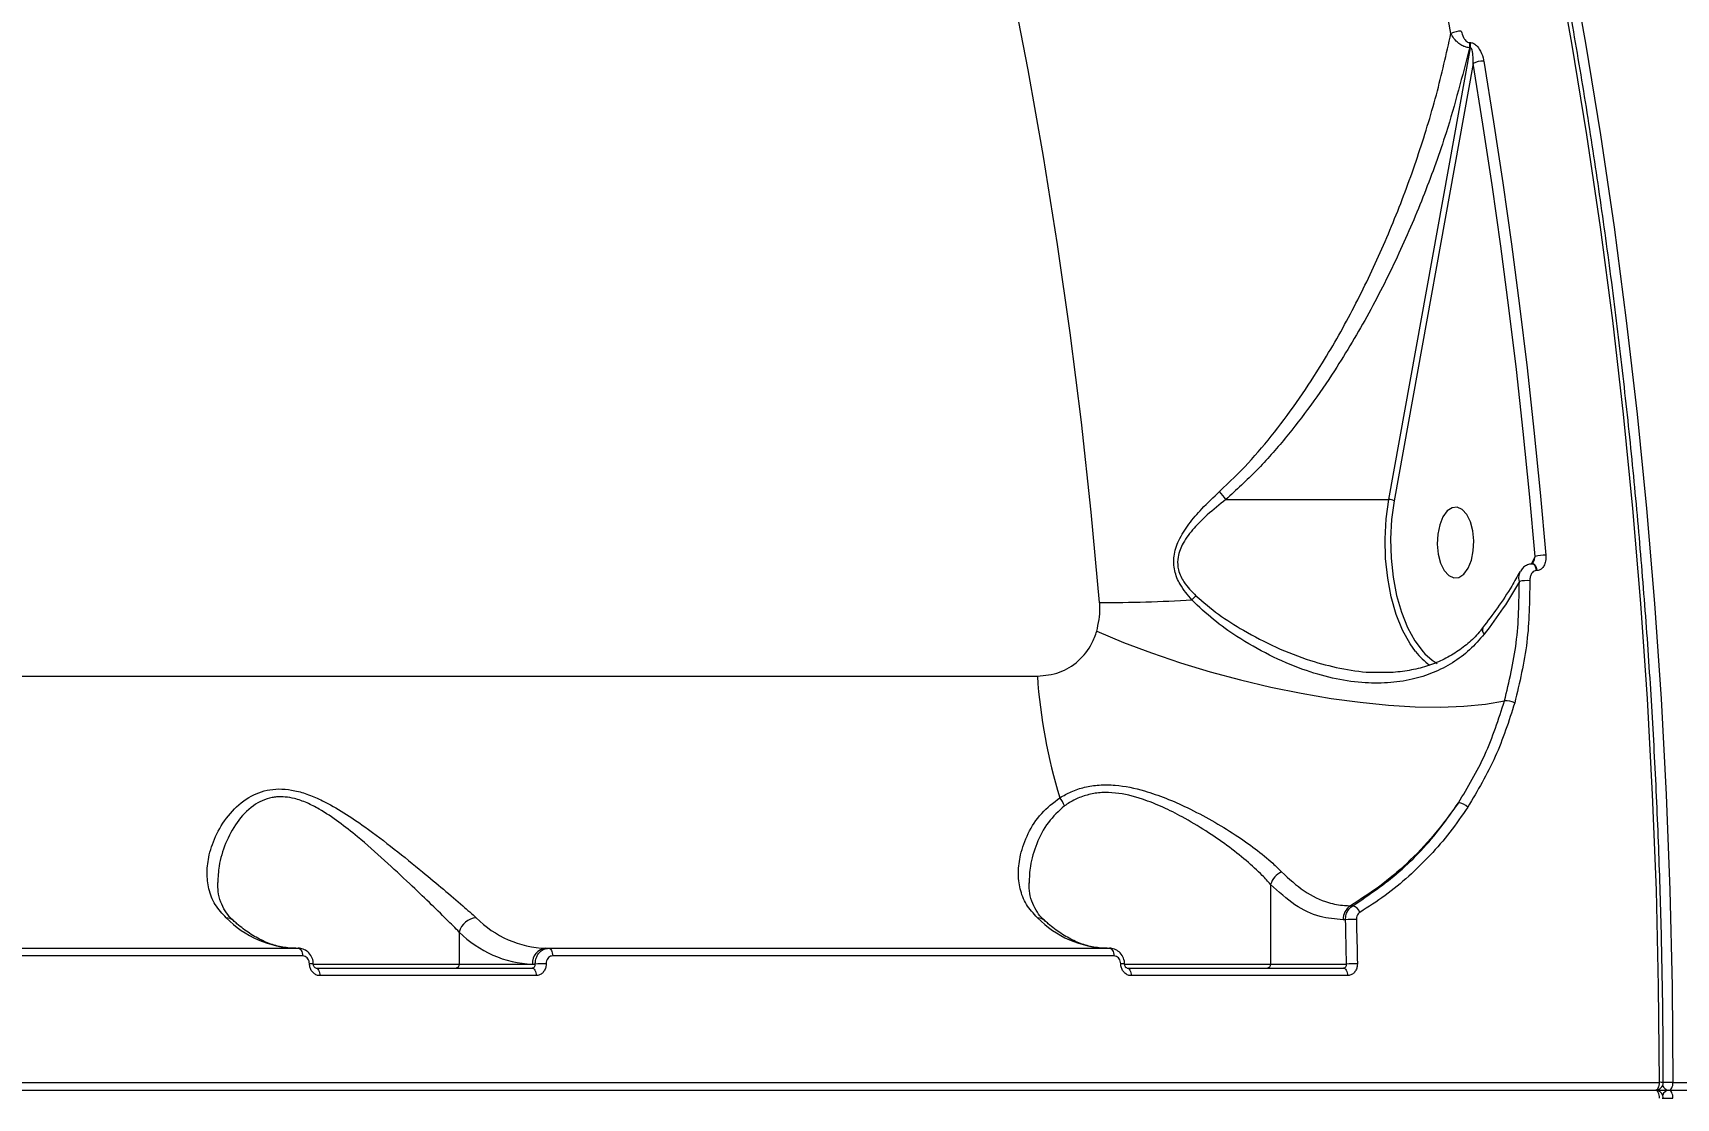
# Model space of a CAD drawing. Header units: millimetres. Extents: x -8327 to 9087, y -6583 to 5996.
# Drawn here: x 4920.2 to 5128.6, y 226.9 to 362 of the extents above; entities that cross this region are included whole.
import ezdxf

# ---------------------------------------------------------------- set-up
doc = ezdxf.new("R2010")
doc.units = ezdxf.units.MM
for name, color, linetype in [('DIKOM_ОБЪЕКТ', 7, 'Continuous'), ('DIKOM_РАЗМЕР_ЗОНА', 7, 'Continuous'), ('DIKOM_РАЗМЕР_ОБЪЕКТА', 7, 'Continuous')]:
    doc.layers.add(name, color=color, linetype=linetype)
doc.styles.add('style1', font='arial.ttf', dxfattribs={"width": 0.8})
doc.dimstyles.new('1-50', dxfattribs={"dimtxt": 300, "dimasz": 200, "dimexe": 100, "dimexo": 0, "dimgap": 100, "dimtad": 1, "dimtxsty": 'style1', "dimcen": 200, "dimclrd": 7, "dimclre": 7, "dimclrt": 7, "dimadec": 1, "dimazin": 2, "dimtfac": 1, "dimtmove": 0, "dimatfit": 2, "dimfxl": 0, "dimlwd": 25, "dimlwe": 18, "dimarcsym": 0})

# ---------------------------------------------------------------- blocks, each defined once
blk = doc.blocks.new('*D9')
at = {"layer": 'Defpoints', "color": 0, "transparency": 16777216}
for p in [(7087.37, 843.9), (-4957.59, 227.93), (7087.37, -4838.64)]:
    blk.add_point(p, dxfattribs=at)
at = {"layer": 'DIKOM_РАЗМЕР_ОБЪЕКТА', "color": 7, "lineweight": 18, "transparency": 16777216}
for p, q in [((7087.37, 843.9), (7087.37, -4938.64)), ((-4957.59, 227.93), (-4957.59, -4938.64))]:
    blk.add_line(p, q, dxfattribs=at)
at = {"layer": 'DIKOM_РАЗМЕР_ОБЪЕКТА', "color": 7, "lineweight": 25, "transparency": 16777216}
blk.add_line((-4757.59, -4838.64), (6887.37, -4838.64), dxfattribs=at)
at = {"layer": 'DIKOM_РАЗМЕР_ОБЪЕКТА', "color": 7, "transparency": 16777216}
for points in [[(-4757.59, -4805.31), (-4757.59, -4871.97), (-4957.59, -4838.64)], [(6887.37, -4805.31), (6887.37, -4871.97), (7087.37, -4838.64)]]:
    blk.add_solid(points, dxfattribs=at)
at = {"layer": 'DIKOM_РАЗМЕР_ОБЪЕКТА', "color": 7, "transparency": 16777216, "insert": (4098.94, -4585.47), "char_height": 300, "attachment_point": 5, "style": 'style1'}
blk.add_mtext('12040', dxfattribs=at)
blk = doc.blocks.new('*D12')
at = {"layer": 'Defpoints', "color": 0, "transparency": 16777216}
for p in [(-6501.58, 227.93), (9087.37, 227.93), (9087.37, -6483.3)]:
    blk.add_point(p, dxfattribs=at)
at = {"layer": 'DIKOM_РАЗМЕР_ЗОНА', "color": 7, "lineweight": 18, "transparency": 16777216}
for p, q in [((-6501.58, 227.93), (-6501.58, -6583.3)), ((9087.37, 227.93), (9087.37, -6583.3))]:
    blk.add_line(p, q, dxfattribs=at)
at = {"layer": 'DIKOM_РАЗМЕР_ЗОНА', "color": 7, "lineweight": 25, "transparency": 16777216}
blk.add_line((-6301.58, -6483.3), (8887.37, -6483.3), dxfattribs=at)
at = {"layer": 'DIKOM_РАЗМЕР_ЗОНА', "color": 7, "transparency": 16777216}
for points in [[(-6301.58, -6449.97), (-6301.58, -6516.64), (-6501.58, -6483.3)], [(8887.37, -6449.97), (8887.37, -6516.64), (9087.37, -6483.3)]]:
    blk.add_solid(points, dxfattribs=at)
at = {"layer": 'DIKOM_РАЗМЕР_ЗОНА', "color": 7, "transparency": 16777216, "insert": (2981.2, -6230.13), "char_height": 300, "attachment_point": 5, "style": 'style1'}
blk.add_mtext('15500', dxfattribs=at)

msp = doc.modelspace()

# ---------------------------------------------------------------- linework, layer by layer
at = {"layer": 'DIKOM_ОБЪЕКТ', "color": 7, "linetype": 'Continuous', "lineweight": 15}
for p, q in [((5102.398, 360.781), (5102.502, 360.781)), ((5092.158, 302.845), (5102.499, 360.134)), ((5102.499, 360.134), (5102.395, 360.134)), ((5102.839, 358.129), (5092.83, 302.68)), ((5071.489, 302.845), (5092.158, 302.845)), ((5110.259, 294.644), (5110.688, 295.613)), ((5110.929, 293.832), (5110.848, 293.832)), ((4747.589, 280.431), (5047.597, 280.431)), ((5077.164, 254.03), (5077.164, 243.929)), ((5087.294, 251.326), (5087.578, 251.326)), ((4974.304, 247.979), (4974.304, 243.929)), ((5086.663, 249.542), (5086.355, 249.542)), ((4882.766, 245.929), (4953.911, 245.929)), ((4985.287, 245.929), (4985.627, 245.929)), ((4985.627, 245.929), (5056.771, 245.929)), ((4954.426, 244.969), (4883.281, 244.969)), ((4955.758, 243.929), (4974.304, 243.929)), ((4974.304, 243.929), (4983.572, 243.929)), ((4983.572, 243.929), (4983.932, 243.929)), ((5057.286, 244.969), (4986.141, 244.969)), ((5058.618, 243.929), (5077.164, 243.929)), ((5077.164, 243.929), (5086.793, 243.929)), ((4956.103, 243.428), (4983.532, 243.428)), ((4984.047, 242.463), (4956.617, 242.463)), ((5058.963, 243.428), (5086.392, 243.428)), ((5086.907, 242.463), (5059.477, 242.463)), ((4711.081, 227.928), (5125.95, 227.928)), ((4711.597, 228.931), (5126.465, 228.931)), ((5125.95, 227.928), (5127.665, 227.928)), ((5127.665, 227.928), (5542.534, 227.928)), ((5128.18, 228.931), (5543.049, 228.931))]:
    msp.add_line(p, q, dxfattribs=at)
at = {"layer": 'DIKOM_ОБЪЕКТ', "color": 7, "linetype": 'Continuous', "lineweight": 15, "flags": 128}
for points in [[(5100.034, 361.944), (5098.548, 370.208), (5096.973, 378.411), (5095.31, 386.547), (5093.56, 394.615), (5091.723, 402.61), (5089.801, 410.528), (5087.795, 418.367), (5085.704, 426.123)], [(5126.465, 228.931), (5126.359, 241.118), (5126.071, 253.294), (5125.601, 265.449), (5124.95, 277.572), (5124.117, 289.654), (5123.105, 301.683), (5121.913, 313.65), (5120.542, 325.546), (5118.995, 337.358), (5117.271, 349.079), (5115.373, 360.698), (5113.303, 372.205)], [(5115.017, 372.205), (5117.088, 360.698), (5118.986, 349.079), (5120.709, 337.358), (5122.257, 325.546), (5123.627, 313.65), (5124.819, 301.683), (5125.832, 289.654), (5126.664, 277.572), (5127.316, 265.449), (5127.786, 253.294), (5128.074, 241.118), (5128.18, 228.931)], [(5055.483, 289.776), (5054.422, 301.244), (5053.18, 312.643), (5051.76, 323.964), (5050.163, 335.195), (5048.39, 346.327), (5046.444, 357.348), (5044.325, 368.249)], [(5104.185, 358.44), (5105.439, 350.746), (5106.616, 343.005), (5107.717, 335.223), (5108.74, 327.401), (5109.686, 319.542), (5110.553, 311.649), (5111.343, 303.726), (5112.053, 295.774)], [(5110.688, 295.613), (5109.979, 303.545), (5109.191, 311.45), (5108.326, 319.324), (5107.382, 327.164), (5106.361, 334.968), (5105.264, 342.731), (5104.089, 350.453), (5102.839, 358.129)], [(5095.536, 283.567), (5094.852, 284.531), (5093.9, 286.267), (5093.097, 288.266), (5092.46, 290.48), (5092.007, 292.857), (5091.745, 295.342), (5091.683, 297.874), (5091.822, 300.395), (5092.158, 302.845)], [(5092.83, 302.68), (5092.504, 300.304), (5092.37, 297.859), (5092.43, 295.404), (5092.683, 292.995), (5093.123, 290.689), (5093.74, 288.542), (5094.519, 286.604), (5095.441, 284.921), (5096.486, 283.531), (5096.713, 283.286)], [(5102.614, 295.138), (5102.859, 296.327), (5102.922, 297.602), (5102.797, 298.86), (5102.495, 299.998), (5102.039, 300.925), (5101.468, 301.565), (5100.827, 301.867), (5100.168, 301.806), (5099.545, 301.388), (5099.007, 300.645), (5098.599, 299.638), (5098.354, 298.449), (5098.292, 297.174), (5098.416, 295.916), (5098.719, 294.778), (5099.174, 293.851), (5099.745, 293.21), (5100.386, 292.908), (5101.045, 292.969), (5101.669, 293.388), (5102.206, 294.131), (5102.614, 295.138)], [(5110.342, 294.675), (5110.48, 294.637), (5110.613, 294.522), (5110.725, 294.339), (5110.805, 294.103), (5110.848, 293.832)], [(5110.409, 294.675), (5110.416, 294.675), (5110.42, 294.675)], [(5110.42, 294.675), (5110.561, 294.637), (5110.694, 294.522), (5110.805, 294.339), (5110.886, 294.103), (5110.929, 293.832)], [(5055.131, 286.134), (5058.511, 284.728), (5062.06, 283.395), (5065.741, 282.15), (5069.518, 281.004), (5073.354, 279.969), (5077.212, 279.055), (5081.052, 278.271), (5084.838, 277.625), (5088.531, 277.123), (5092.095, 276.771), (5095.496, 276.57), (5098.699, 276.525), (5101.673, 276.634), (5104.388, 276.898), (5106.819, 277.313)], [(5104.077, 286.561), (5104.077, 286.562), (5104.087, 286.574)], [(5096.713, 283.286), (5097.628, 282.469), (5098.27, 282.045)], [(5086.793, 243.929), (5086.779, 244.63), (5086.764, 245.332), (5086.748, 246.034), (5086.732, 246.735), (5086.716, 247.437), (5086.699, 248.139), (5086.681, 248.84), (5086.663, 249.542)], [(5088.034, 249.593), (5088.053, 248.89), (5088.07, 248.187), (5088.088, 247.484), (5088.104, 246.78), (5088.12, 246.077), (5088.136, 245.374), (5088.15, 244.67), (5088.164, 243.967)], [(4953.911, 245.929), (4954.009, 245.91), (4954.104, 245.856), (4954.191, 245.768), (4954.268, 245.65), (4954.332, 245.505), (4954.381, 245.339), (4954.413, 245.158), (4954.426, 244.969)], [(4985.627, 245.929), (4985.724, 245.91), (4985.819, 245.856), (4985.906, 245.768), (4985.983, 245.65), (4986.047, 245.505), (4986.096, 245.339), (4986.128, 245.158), (4986.141, 244.969)], [(5056.771, 245.929), (5056.869, 245.91), (5056.964, 245.856), (5057.051, 245.768), (5057.128, 245.65), (5057.192, 245.505), (5057.241, 245.339), (5057.273, 245.158), (5057.286, 244.969)], [(4956.103, 243.428), (4956.201, 243.41), (4956.296, 243.356), (4956.383, 243.267), (4956.461, 243.148), (4956.525, 243.002), (4956.573, 242.835), (4956.605, 242.653), (4956.617, 242.463)], [(4983.532, 243.428), (4983.63, 243.41), (4983.725, 243.356), (4983.813, 243.267), (4983.89, 243.148), (4983.954, 243.002), (4984.003, 242.835), (4984.034, 242.653), (4984.047, 242.463)], [(5058.963, 243.428), (5059.061, 243.41), (5059.156, 243.356), (5059.243, 243.267), (5059.321, 243.148), (5059.385, 243.002), (5059.433, 242.835), (5059.465, 242.653), (5059.477, 242.463)], [(5086.392, 243.428), (5086.49, 243.41), (5086.585, 243.356), (5086.673, 243.267), (5086.75, 243.148), (5086.814, 243.002), (5086.863, 242.835), (5086.894, 242.653), (5086.907, 242.463)], [(5125.95, 227.928), (5126.051, 227.948), (5126.148, 228.005), (5126.237, 228.098), (5126.315, 228.222), (5126.379, 228.374), (5126.427, 228.547), (5126.456, 228.735), (5126.465, 228.931)], [(5126.465, 226.926), (5126.456, 227.122), (5126.427, 227.31), (5126.379, 227.483), (5126.315, 227.635), (5126.237, 227.759), (5126.148, 227.852), (5126.051, 227.909), (5125.95, 227.928)], [(5127.665, 227.928), (5127.766, 227.948), (5127.862, 228.005), (5127.951, 228.098), (5128.029, 228.222), (5128.093, 228.374), (5128.141, 228.547), (5128.17, 228.735), (5128.18, 228.931)], [(5128.18, 226.926), (5128.17, 227.122), (5128.141, 227.31), (5128.093, 227.483), (5128.029, 227.635), (5127.951, 227.759), (5127.862, 227.852), (5127.766, 227.909), (5127.665, 227.928)]]:
    msp.add_lwpolyline(points, dxfattribs=at)
at = {"layer": 'DIKOM_ОБЪЕКТ', "color": 7, "linetype": 'Continuous', "lineweight": 15}
for centre, radius, start, end in [((5101.327, 359.27), 2.97, 89.73259, 115.81857), ((5100.528, 360.464), 1.897, 349.96731, 9.61043), ((5100.629, 360.465), 1.899, 349.96028, 9.57523), ((5104.153, 355.508), 2.932, 89.36385, 116.6276), ((5063.756, 297.687), 9.295, 33.70204, 41.63496), ((5092.173, 301.46), 1.386, 61.7127, 90.62196), ((5112.009, 290.293), 5.481, 89.5417, 103.95169), ((5109.639, 287.779), 4.773, 85.32, 101.36445), ((5055.058, 517.529), 227.753, 270.10708, 273.05438), ((5043.431, 314.127), 33.793, 314.68153, 315.90666), ((5104.822, 286.282), 0.795, 159.44885, 221.9664), ((5102.135, 288.636), 8.321, 217.52961, 234.96874), ((5114.969, 284.892), 67.519, 183.78859, 197.11489), ((5106.957, 274.61), 2.707, 64.7065, 92.9274), ((5048.212, 263.111), 2.935, 17.16242, 40.63147), ((5100.817, 262.485), 1.893, 45.09121, 85.20014), ((5079.586, 253.304), 2.528, 113.81159, 163.29766), ((5088.41, 249.599), 2.056, 122.8605, 181.59228), ((5087.248, 250.066), 1.302, 18.86209, 75.30867), ((4944.781, 248.475), 1.311, 48.22366, 91.59153), ((4954.046, 259.041), 13.121, 224.85796, 267.92875), ((4976.611, 247.416), 2.375, 93.66054, 166.28356), ((4984.071, 257.698), 13.778, 224.86016, 267.92748), ((4985.761, 259.042), 13.122, 224.8593, 267.92855), ((5056.906, 259.042), 13.122, 224.8593, 267.92855), ((5047.64, 248.47), 1.316, 48.30568, 91.51919), ((5087.986, 232.607), 16.986, 89.83838, 94.46947), ((4985.441, 244.061), 1.874, 94.73097, 184.06054), ((4955.453, 241.494), 2.477, 82.2141, 93.45698), ((4973.837, 243.895), 0.468, 274.74852, 4.06914), ((4985.256, 221.017), 22.949, 89.88063, 93.30746), ((5058.312, 241.477), 2.494, 82.25149, 93.42171), ((5076.697, 243.895), 0.469, 274.74497, 4.04119), ((5088.116, 221.023), 22.944, 89.88019, 93.3079), ((5125.95, 228.928), 1, 270, 0.07043), ((5125.95, 226.928), 1, 16.56023, 90), ((5126.619, 192.035), 36.897, 89.48614, 90.23921), ((5128.121, -132.082), 361.013, 89.99064, 90.20844), ((5127.705, 228.796), 0.869, 196.88273, 267.35476), ((5127.705, 227.061), 0.869, 92.64726, 163.11526), ((5125.95, 226.928), 1, 359.92957, 16.56023), ((5128.144, 601.127), 374.2, 269.7954, 270.00552)]:
    msp.add_arc(centre, radius, start, end, dxfattribs=at)
for points, knots in [([(5126.95, 228.93), (5126.943, 230.95), (5126.923, 236.81), (5126.765, 246.505), (5126.423, 258.003), (5125.916, 269.48), (5125.247, 280.925), (5124.417, 292.33), (5123.427, 303.687), (5122.275, 314.986), (5120.965, 326.221), (5119.496, 337.382), (5117.869, 348.46), (5116.087, 359.448), (5114.15, 370.337), (5112.06, 381.119), (5109.818, 391.787), (5107.426, 402.331), (5104.886, 412.744), (5102.199, 423.018), (5099.368, 433.146), (5096.394, 443.12), (5093.281, 452.932), (5090.029, 462.575), (5086.642, 472.042), (5083.123, 481.325), (5079.473, 490.418), (5075.695, 499.314), (5071.793, 508.007), (5067.769, 516.488), (5063.626, 524.753), (5059.367, 532.796), (5054.996, 540.609), (5050.515, 548.187), (5045.928, 555.524), (5041.238, 562.615), (5036.449, 569.455), (5031.565, 576.037), (5026.588, 582.358), (5021.523, 588.413), (5016.374, 594.196), (5011.144, 599.703), (5005.837, 604.93), (5000.457, 609.874), (4995.009, 614.529), (4989.496, 618.894), (4983.923, 622.963), (4978.294, 626.734), (4972.614, 630.209), (4966.885, 633.361), (4962.266, 635.7), (4959.545, 636.877), (4958.763, 637.215)], [0, 0, 0, 0, 0.010755, 0.031188, 0.0516215, 0.072055, 0.0924886, 0.1129222, 0.1333561, 0.15379, 0.1742241, 0.1946586, 0.2150931, 0.2355279, 0.2559631, 0.2763985, 0.2968344, 0.3172704, 0.337707, 0.358144, 0.3785814, 0.3990193, 0.4194576, 0.4398964, 0.460336, 0.4807759, 0.5012165, 0.5216576, 0.5420995, 0.5625418, 0.5829848, 0.6034283, 0.6238724, 0.644317, 0.6647621, 0.6852074, 0.705653, 0.7260987, 0.7465444, 0.7669897, 0.7874344, 0.807878, 0.8283206, 0.8487614, 0.8692003, 0.8896364, 0.9100692, 0.9304985, 0.9509233, 0.9713432, 0.9917581, 1, 1, 1, 1]), ([(5070.703, 303.863), (5071.93, 305.039), (5074.384, 307.392), (5077.725, 311.397), (5080.859, 315.646), (5084.281, 320.925), (5087.831, 327.233), (5091.375, 334.658), (5094.475, 342.313), (5096.673, 348.864), (5098.567, 355.408), (5099.451, 359.346), (5100.034, 361.944)], [0, 0, 0, 0, 0.0776034, 0.1552642, 0.2354709, 0.3156983, 0.4385195, 0.5613759, 0.6872849, 0.8132009, 0.8767627, 1, 1, 1, 1]), ([(5102.395, 360.134), (5102.287, 360.144), (5102.048, 360.165), (5101.624, 360.309), (5101.144, 360.577), (5100.612, 361.029), (5100.239, 361.513), (5100.081, 361.845), (5100.034, 361.944)], [0, 0, 0, 0, 0.11372594, 0.24935136, 0.42270038, 0.6135174, 0.88482107, 1, 1, 1, 1]), ([(5101.341, 362.24), (5101.408, 361.97), (5101.506, 361.576), (5101.789, 361.133), (5102.011, 360.914), (5102.221, 360.799), (5102.343, 360.786), (5102.398, 360.781)], [0, 0, 0, 0, 0.4299767, 0.6257763, 0.7881305, 0.9052427, 1, 1, 1, 1]), ([(5102.502, 360.781), (5102.588, 360.772), (5102.78, 360.752), (5103.111, 360.565), (5103.475, 360.206), (5103.893, 359.536), (5104.102, 358.906), (5104.177, 358.486), (5104.185, 358.44)], [0, 0, 0, 0, 0.0933304, 0.2087663, 0.3720788, 0.5792914, 0.9536591, 1, 1, 1, 1]), ([(5102.395, 360.134), (5101.469, 356.532), (5099.87, 350.319), (5096.734, 341.629), (5093.483, 333.978), (5089.7, 326.446), (5085.897, 320.034), (5082.296, 314.764), (5079.019, 310.532), (5075.467, 306.469), (5072.815, 304.053), (5071.489, 302.845)], [0, 0, 0, 0, 0.1721628, 0.2969447, 0.4217222, 0.5495771, 0.6773918, 0.756948, 0.8364851, 0.9182726, 1, 1, 1, 1]), ([(5102.839, 358.129), (5102.845, 358.485), (5102.854, 359), (5102.774, 359.612), (5102.693, 359.92), (5102.61, 360.075), (5102.544, 360.127), (5102.514, 360.132), (5102.499, 360.134)], [0, 0, 0, 0, 0.49589847, 0.71978764, 0.87027953, 0.95103815, 0.97588251, 1, 1, 1, 1]), ([(5067.193, 290.099), (5066.654, 290.738), (5065.714, 291.85), (5064.898, 293.797), (5064.811, 295.768), (5065.505, 297.802), (5066.78, 299.775), (5068.54, 301.836), (5069.933, 303.141), (5070.703, 303.863)], [0, 0, 0, 0, 0.1491242, 0.2596412, 0.3716753, 0.4987954, 0.6508303, 0.8069688, 1, 1, 1, 1]), ([(5071.489, 302.845), (5070.692, 302.202), (5069.272, 301.055), (5067.42, 299.242), (5066.089, 297.493), (5065.366, 295.773), (5065.35, 294.562), (5065.576, 293.477), (5066.22, 292.128), (5067.156, 291.171), (5067.701, 290.613)], [0, 0, 0, 0, 0.2010398, 0.3583929, 0.5149412, 0.6384977, 0.7217752, 0.7449567, 0.8512707, 1, 1, 1, 1]), ([(5110.342, 294.653), (5110.176, 294.647), (5109.819, 294.634), (5109.344, 294.353), (5108.999, 294.025), (5108.88, 293.769), (5108.84, 293.683)], [0, 0, 0, 0, 0.2585013, 0.554455, 0.8509819, 1, 1, 1, 1]), ([(5110.848, 293.832), (5110.795, 293.828), (5110.657, 293.816), (5110.44, 293.694), (5110.217, 293.432), (5110.052, 293.029), (5110.037, 292.702), (5110.029, 292.536)], [0, 0, 0, 0, 0.1011272, 0.2613345, 0.4607259, 0.7265533, 1, 1, 1, 1]), ([(5110.451, 294.821), (5110.446, 294.807), (5110.425, 294.744), (5110.377, 294.683), (5110.343, 294.652), (5110.356, 294.66), (5110.363, 294.664)], [0, 0, 0, 0, 0.0965123, 0.4273264, 0.71258, 1, 1, 1, 1]), ([(5110.449, 294.822), (5110.491, 294.921), (5110.602, 295.179), (5110.655, 295.448), (5110.688, 295.613)], [0, 0, 0, 0, 0.3856775, 1, 1, 1, 1]), ([(5112.053, 295.774), (5112.056, 295.523), (5112.061, 295.047), (5111.853, 294.453), (5111.555, 294.064), (5111.238, 293.863), (5111.022, 293.842), (5110.929, 293.832)], [0, 0, 0, 0, 0.2791677, 0.5293995, 0.72163, 0.8794184, 1, 1, 1, 1]), ([(5108.751, 293.694), (5108.419, 293.083), (5107.581, 291.538), (5106.016, 289.153), (5104.68, 287.415), (5104.041, 286.583)], [0, 0, 0, 0, 0.2543191, 0.6434921, 1, 1, 1, 1]), ([(5108.699, 292.458), (5108.046, 291.329), (5106.734, 289.059), (5105.068, 286.857), (5104.231, 285.75)], [0, 0, 0, 0, 0.4974175, 1, 1, 1, 1]), ([(5106.819, 277.313), (5107.404, 279.744), (5108.589, 284.668), (5108.662, 289.84), (5108.699, 292.458)], [0, 0, 0, 0, 0.4938149, 1, 1, 1, 1]), ([(5110.029, 292.536), (5109.995, 289.926), (5109.927, 284.641), (5108.723, 279.605), (5108.113, 277.057)], [0, 0, 0, 0, 0.493873, 1, 1, 1, 1]), ([(5108.699, 292.458), (5108.664, 292.696), (5108.599, 293.14), (5108.751, 293.497), (5108.822, 293.662)], [0, 0, 0, 0, 0.5355802, 1, 1, 1, 1]), ([(5055.131, 286.134), (5055.333, 287.115), (5055.557, 288.198), (5055.508, 289.44), (5055.492, 289.662), (5055.483, 289.776)], [0, 0, 0, 0, 0.82175333, 0.90786126, 1, 1, 1, 1]), ([(5104.231, 285.75), (5103.636, 285.069), (5102.432, 283.686), (5100.238, 282.071), (5097.788, 280.814), (5095.028, 279.949), (5091.995, 279.517), (5088.612, 279.557), (5084.996, 280.122), (5081.054, 281.281), (5076.963, 283.039), (5073.185, 285.22), (5069.862, 287.552), (5068.087, 289.246), (5067.193, 290.099)], [0, 0, 0, 0, 0.0667252, 0.135251, 0.2049109, 0.2761779, 0.3547286, 0.4350116, 0.5258148, 0.6185662, 0.724746, 0.8332662, 0.916028, 1, 1, 1, 1]), ([(5067.701, 290.613), (5068.638, 289.815), (5070.527, 288.205), (5073.958, 286.054), (5077.852, 284.032), (5081.972, 282.425), (5085.97, 281.388), (5089.035, 280.9), (5090.813, 280.931), (5091.337, 280.94)], [0, 0, 0, 0, 0.1394893, 0.2812605, 0.4570063, 0.6360747, 0.7850363, 0.936742, 1, 1, 1, 1]), ([(5047.597, 280.431), (5048.545, 280.528), (5050.422, 280.72), (5052.84, 282.236), (5054.415, 284.16), (5054.942, 285.615), (5055.131, 286.134)], [0, 0, 0, 0, 0.2885725, 0.57163, 0.8470436, 1, 1, 1, 1]), ([(5104.061, 286.598), (5103.86, 286.334), (5103.24, 285.52), (5101.985, 284.379), (5100.321, 283.174), (5098.445, 282.214), (5096.393, 281.485), (5094.173, 281.048), (5092.47, 280.862), (5091.504, 280.903), (5091.341, 280.91)], [0, 0, 0, 0, 0.0667376, 0.2054343, 0.34885, 0.49659, 0.6490851, 0.8061968, 0.96726, 1, 1, 1, 1]), ([(5100.975, 264.371), (5102.168, 266.363), (5104.584, 270.392), (5106.068, 274.988), (5106.819, 277.313)], [0, 0, 0, 0, 0.4941631, 1, 1, 1, 1]), ([(5108.113, 277.057), (5107.367, 274.734), (5105.858, 270.035), (5103.398, 265.912), (5102.153, 263.826)], [0, 0, 0, 0, 0.4941707, 1, 1, 1, 1]), ([(5050.44, 265.022), (5050.911, 265.292), (5051.864, 265.837), (5053.549, 266.395), (5055.428, 266.688), (5057.971, 266.657), (5060.871, 266.056), (5063.935, 264.976), (5066.815, 263.698), (5069.784, 262.13), (5072.692, 260.354), (5075.295, 258.524), (5077.242, 256.938), (5078.202, 255.979), (5078.565, 255.617)], [0, 0, 0, 0, 0.0603697, 0.1220473, 0.1825882, 0.2452011, 0.3548674, 0.4358123, 0.5191033, 0.6213422, 0.7266004, 0.8297203, 0.935583, 1, 1, 1, 1]), ([(4944.745, 249.786), (4944.244, 250.331), (4943.224, 251.44), (4942.482, 253.413), (4942.247, 255.542), (4942.548, 257.91), (4943.466, 260.488), (4945.11, 263.058), (4947.366, 265.102), (4949.754, 266.048), (4951.811, 266.178), (4953.476, 265.962), (4955.215, 265.441), (4957.307, 264.525), (4959.707, 263.14), (4962.754, 261.059), (4966.11, 258.492), (4969.443, 255.791), (4972.353, 253.365), (4974.692, 251.377), (4975.906, 250.285), (4976.46, 249.786)], [0, 0, 0, 0, 0.0545835, 0.111031, 0.1659459, 0.2220129, 0.2890721, 0.3579606, 0.422674, 0.4774045, 0.5047507, 0.5331004, 0.5623548, 0.5923839, 0.6398881, 0.6885862, 0.7592839, 0.8320609, 0.8901594, 0.949867, 1, 1, 1, 1]), ([(4974.304, 247.979), (4973.787, 248.503), (4972.665, 249.639), (4970.517, 251.72), (4967.887, 254.233), (4964.841, 257.078), (4961.829, 259.752), (4959.045, 261.967), (4956.901, 263.418), (4954.991, 264.403), (4953.16, 265.057), (4951.639, 265.201), (4950.299, 265.01), (4949.283, 264.684), (4947.664, 263.738), (4945.975, 261.902), (4944.572, 259.223), (4943.788, 256.597), (4943.711, 254.957), (4943.678, 254.259)], [0, 0, 0, 0, 0.061432, 0.1331432, 0.2068029, 0.2939291, 0.3833507, 0.4406179, 0.4990529, 0.5330379, 0.5679402, 0.6178991, 0.631206, 0.6623756, 0.6945839, 0.7715353, 0.8535154, 0.9377482, 1, 1, 1, 1]), ([(5047.605, 249.786), (5047.097, 250.341), (5046.082, 251.453), (5045.337, 253.43), (5045.108, 255.551), (5045.411, 257.931), (5046.339, 260.497), (5047.93, 263.092), (5049.623, 264.394), (5050.44, 265.022)], [0, 0, 0, 0, 0.1316565, 0.2634871, 0.3951406, 0.5268777, 0.6882981, 0.8495375, 1, 1, 1, 1]), ([(5077.164, 254.03), (5076.822, 254.41), (5075.932, 255.399), (5074.111, 257.06), (5071.7, 258.96), (5068.966, 260.84), (5066.224, 262.479), (5063.513, 263.849), (5060.677, 265), (5058.019, 265.646), (5055.743, 265.713), (5054.575, 265.541), (5053.436, 265.248), (5052.322, 264.832), (5051.456, 264.264), (5051.017, 263.977)], [0, 0, 0, 0, 0.0653902, 0.1703666, 0.2779436, 0.3818106, 0.4884138, 0.5695642, 0.6527954, 0.7604231, 0.8151655, 0.8718878, 0.8800452, 0.9391999, 1, 1, 1, 1]), ([(5051.017, 263.977), (5050.295, 263.313), (5048.777, 261.917), (5047.432, 259.206), (5046.642, 256.568), (5046.568, 254.923), (5046.535, 254.208)], [0, 0, 0, 0, 0.2469109, 0.5188439, 0.7911469, 1, 1, 1, 1]), ([(5100.975, 264.371), (5099.977, 263), (5097.968, 260.24), (5094.581, 256.749), (5091.031, 253.716), (5088.544, 252.125), (5087.294, 251.326)], [0, 0, 0, 0, 0.2598512, 0.522842, 0.7602239, 1, 1, 1, 1]), ([(5087.578, 251.326), (5089.602, 252.687), (5092.668, 254.748), (5096.267, 258.295), (5098.789, 261.193), (5100.253, 263.322), (5100.975, 264.371)], [0, 0, 0, 0, 0.39517423, 0.59867374, 0.80216968, 1, 1, 1, 1]), ([(5102.153, 263.826), (5101.416, 262.753), (5099.942, 260.609), (5097.424, 257.692), (5094.677, 255), (5091.705, 252.554), (5089.555, 251.176), (5088.48, 250.487)], [0, 0, 0, 0, 0.197835, 0.3954969, 0.5931671, 0.7965823, 1, 1, 1, 1]), ([(4945.686, 249.459), (4945.57, 249.557), (4945.124, 249.933), (4944.574, 250.704), (4944.015, 251.811), (4943.698, 252.998), (4943.691, 253.873), (4943.687, 254.256)], [0, 0, 0, 0, 0.0752299, 0.2906179, 0.5342383, 0.7957317, 1, 1, 1, 1]), ([(5048.538, 249.457), (5048.472, 249.51), (5048.068, 249.835), (5047.544, 250.542), (5046.946, 251.62), (5046.584, 252.84), (5046.551, 253.769), (5046.535, 254.217)], [0, 0, 0, 0, 0.0416983, 0.2553885, 0.4971341, 0.757547, 1, 1, 1, 1]), ([(5078.565, 255.617), (5079.499, 254.749), (5081.395, 252.987), (5084.124, 251.751), (5086.114, 251.355), (5087.045, 251.332), (5087.294, 251.326)], [0, 0, 0, 0, 0.3414988, 0.6929992, 0.9180091, 1, 1, 1, 1]), ([(5086.355, 249.542), (5085.376, 249.629), (5083.309, 249.813), (5080.181, 251.272), (5078.18, 253.102), (5077.164, 254.03)], [0, 0, 0, 0, 0.3069782, 0.6484715, 1, 1, 1, 1]), ([(5086.663, 249.542), (5086.663, 249.601), (5086.666, 249.885), (5086.778, 250.384), (5087.093, 250.961), (5087.416, 251.204), (5087.578, 251.326)], [0, 0, 0, 0, 0.081903, 0.3880651, 0.6940206, 1, 1, 1, 1]), ([(5088.48, 250.487), (5088.4, 250.426), (5088.239, 250.305), (5088.086, 250.015), (5088.034, 249.765), (5088.034, 249.623), (5088.034, 249.593)], [0, 0, 0, 0, 0.3057306, 0.6116121, 0.9180343, 1, 1, 1, 1]), ([(4953.571, 245.929), (4953.302, 245.936), (4952.466, 245.958), (4951.068, 246.221), (4949.383, 246.84), (4947.727, 247.77), (4946.49, 248.7), (4945.81, 249.313), (4945.658, 249.45)], [0, 0, 0, 0, 0.1027316, 0.3181889, 0.5309252, 0.7384686, 0.9415054, 1, 1, 1, 1]), ([(5056.432, 245.929), (5056.162, 245.936), (5055.326, 245.958), (5053.929, 246.221), (5052.243, 246.84), (5050.588, 247.77), (5049.35, 248.7), (5048.67, 249.313), (5048.518, 249.45)], [0, 0, 0, 0, 0.102731, 0.3181931, 0.5309223, 0.7384646, 0.9415058, 1, 1, 1, 1]), ([(4955.774, 243.948), (4955.777, 244.006), (4955.792, 244.32), (4955.597, 244.89), (4955.146, 245.499), (4954.532, 245.846), (4954.04, 245.972), (4953.787, 245.911), (4953.744, 245.901)], [0, 0, 0, 0, 0.05393155, 0.29167378, 0.53878525, 0.75143141, 0.95726202, 1, 1, 1, 1]), ([(4983.932, 243.929), (4983.939, 244.076), (4983.957, 244.448), (4984.157, 245.011), (4984.54, 245.518), (4985.049, 245.862), (4985.434, 245.906), (4985.627, 245.929)], [0, 0, 0, 0, 0.1417221, 0.3563922, 0.5709517, 0.785439, 1, 1, 1, 1]), ([(5058.634, 243.948), (5058.637, 244.006), (5058.651, 244.32), (5058.457, 244.889), (5058.006, 245.499), (5057.392, 245.846), (5056.9, 245.972), (5056.647, 245.911), (5056.604, 245.901)], [0, 0, 0, 0, 0.05393171, 0.29168708, 0.53876777, 0.75148772, 0.95732971, 1, 1, 1, 1]), ([(4955.304, 243.967), (4955.292, 244.079), (4955.268, 244.305), (4955.114, 244.605), (4954.892, 244.832), (4954.648, 244.952), (4954.489, 244.964), (4954.426, 244.969)], [0, 0, 0, 0, 0.2151468, 0.4301691, 0.6449518, 0.8594035, 1, 1, 1, 1]), ([(4956.617, 242.463), (4956.523, 242.47), (4956.284, 242.489), (4955.919, 242.669), (4955.586, 243.009), (4955.356, 243.459), (4955.321, 243.798), (4955.304, 243.967)], [0, 0, 0, 0, 0.1406885, 0.3550923, 0.5698738, 0.7848993, 1, 1, 1, 1]), ([(4956.076, 243.442), (4956.059, 243.441), (4956.031, 243.44), (4955.93, 243.527), (4955.852, 243.649), (4955.799, 243.803), (4955.783, 243.952), (4955.793, 244.038), (4955.796, 244.069)], [0, 0, 0, 0, 0.2754965, 0.4589113, 0.6094232, 0.762175, 0.9132861, 1, 1, 1, 1]), ([(4983.532, 243.428), (4983.58, 243.434), (4983.676, 243.445), (4983.799, 243.531), (4983.89, 243.658), (4983.933, 243.799), (4983.932, 243.892), (4983.932, 243.929)], [0, 0, 0, 0, 0.2138955, 0.4280812, 0.6428038, 0.8578934, 1, 1, 1, 1]), ([(4985.304, 243.967), (4985.3, 243.856), (4985.29, 243.576), (4985.144, 243.153), (4984.86, 242.772), (4984.48, 242.513), (4984.191, 242.48), (4984.047, 242.463)], [0, 0, 0, 0, 0.1418404, 0.3567203, 0.5713467, 0.7857124, 1, 1, 1, 1]), ([(4986.141, 244.969), (4986.045, 244.958), (4985.853, 244.936), (4985.6, 244.763), (4985.411, 244.509), (4985.314, 244.227), (4985.307, 244.041), (4985.304, 243.967)], [0, 0, 0, 0, 0.2142154, 0.4285581, 0.6431367, 0.8580794, 1, 1, 1, 1]), ([(5058.164, 243.967), (5058.152, 244.079), (5058.128, 244.305), (5057.974, 244.605), (5057.752, 244.832), (5057.508, 244.952), (5057.349, 244.964), (5057.286, 244.969)], [0, 0, 0, 0, 0.21515278, 0.43016441, 0.64498058, 0.85943823, 1, 1, 1, 1]), ([(5059.477, 242.463), (5059.383, 242.47), (5059.144, 242.489), (5058.779, 242.669), (5058.446, 243.009), (5058.216, 243.459), (5058.181, 243.798), (5058.164, 243.967)], [0, 0, 0, 0, 0.1406064, 0.3550985, 0.569887, 0.7848758, 1, 1, 1, 1]), ([(5058.936, 243.442), (5058.919, 243.441), (5058.891, 243.44), (5058.79, 243.527), (5058.712, 243.649), (5058.659, 243.803), (5058.644, 243.952), (5058.653, 244.038), (5058.656, 244.069)], [0, 0, 0, 0, 0.2755675, 0.4590469, 0.609453, 0.7622501, 0.9133192, 1, 1, 1, 1]), ([(5086.392, 243.428), (5086.44, 243.434), (5086.536, 243.445), (5086.66, 243.531), (5086.749, 243.658), (5086.793, 243.799), (5086.793, 243.892), (5086.793, 243.929)], [0, 0, 0, 0, 0.2140445, 0.4282045, 0.6427409, 0.8578873, 1, 1, 1, 1]), ([(5088.164, 243.967), (5088.16, 243.856), (5088.15, 243.576), (5088.004, 243.153), (5087.72, 242.772), (5087.339, 242.513), (5087.051, 242.48), (5086.907, 242.463)], [0, 0, 0, 0, 0.141833, 0.35673286, 0.57129166, 0.7856976, 1, 1, 1, 1])]:
    msp.add_open_spline(points, degree=3, knots=knots, dxfattribs=at)

# ---------------------------------------------------------------- dimensions: what is measured, and where the dimension line sits
at = {"layer": 'DIKOM_РАЗМЕР_ЗОНА'}
dim = msp.add_linear_dim(base=(9087.366, -6483.303), p1=(-6501.585, 227.929), p2=(9087.366, 227.928), text='15500', dimstyle='1-50', dxfattribs=at)
dim.commit()
dim.dimension.update_dxf_attribs({"geometry": '*D12', "text_midpoint": (2981.198, -6483.303), "dimtype": 160})
at = {"layer": 'DIKOM_РАЗМЕР_ОБЪЕКТА'}
dim = msp.add_linear_dim(base=(7087.366, -4838.641), p1=(-4957.594, 227.929), p2=(7087.366, 843.902), text='12040', dimstyle='1-50', dxfattribs=at)
dim.commit()
dim.dimension.update_dxf_attribs({"geometry": '*D9', "text_midpoint": (4098.945, -4838.641), "dimtype": 160})

doc.saveas('drawing.dxf')
